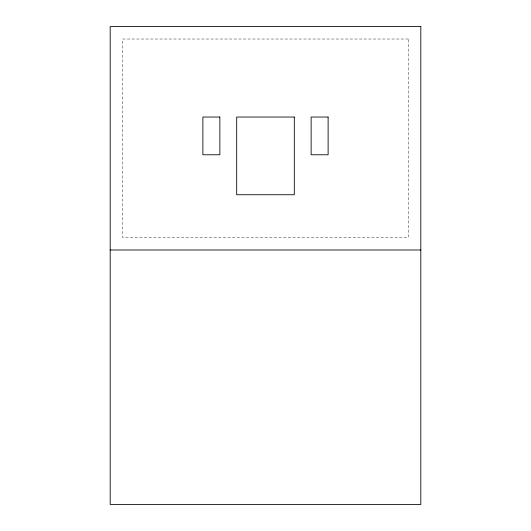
<?xml version="1.0" encoding="UTF-8"?>
<svg xmlns="http://www.w3.org/2000/svg" width="531" height="531" viewBox="0 0 531 531"><rect width="100%" height="100%" fill="white"/><g stroke="black" fill="none" stroke-linecap="round" stroke-linejoin="round"><path stroke-width="0.4" stroke-dasharray="2.65 1.99" d="M408.346 39.022L122.654 39.022L122.654 237.523L408.346 237.523L408.346 39.022"/><path stroke-width="0.8" d="M110.182 249.995L420.817 249.995M420.817 26.55L110.182 26.55L110.182 504.45L420.817 504.45L420.817 26.55M219.867 117.039L202.882 117.039L202.882 154.773L219.867 154.773L219.867 117.039M294.307 117.039L236.693 117.039L236.693 194.744L294.307 194.744L294.307 117.039M328.118 117.039L311.133 117.039L311.133 154.773L328.118 154.773L328.118 117.039"/></g></svg>
